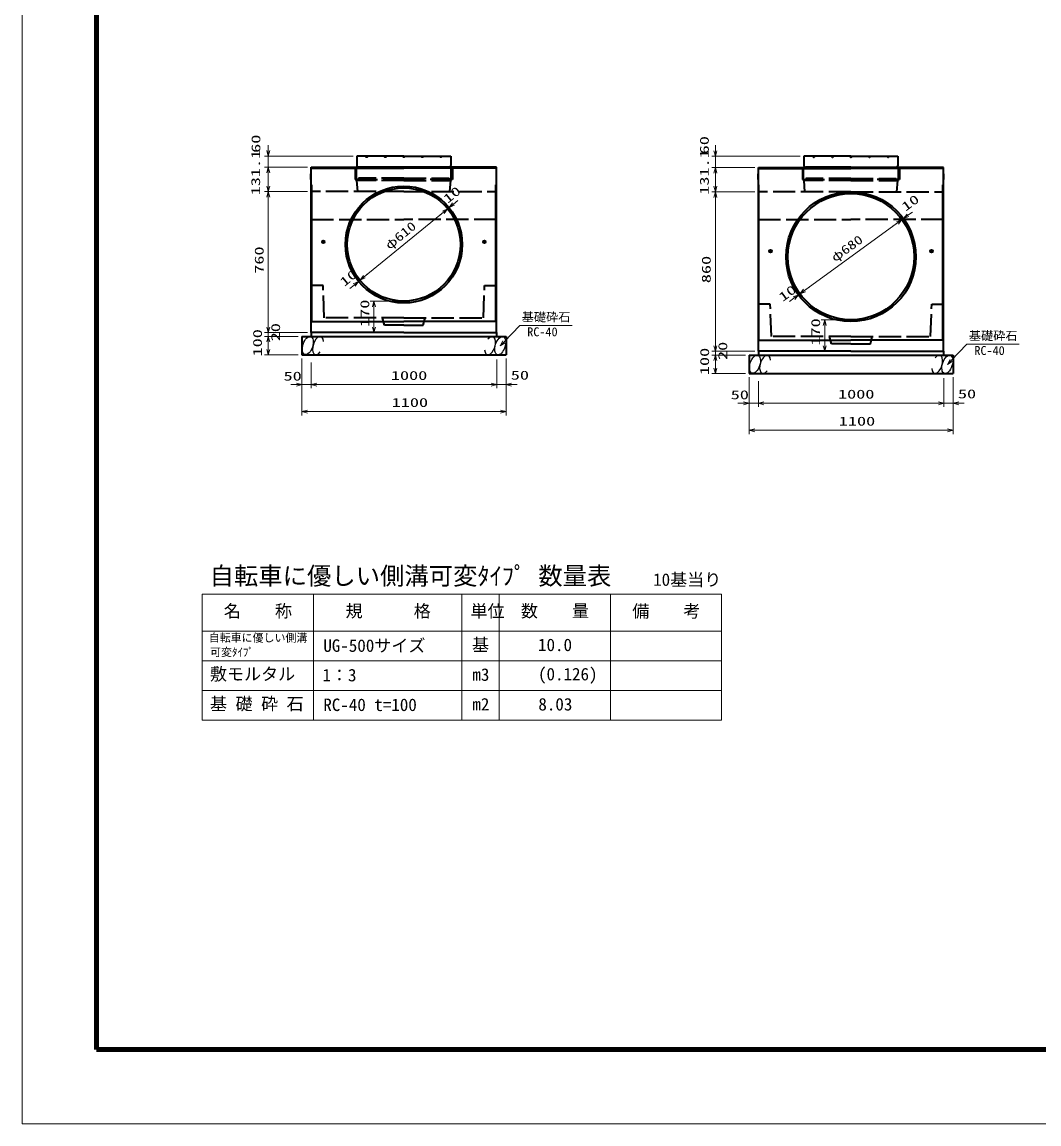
# Model space of a CAD drawing. Units: millimetres on the paper. Extents: x 0 to 841, y 0 to 594.
# Drawn here: x 0 to 274.1, y 0 to 297 of the extents above; entities that cross this region are included whole.
import ezdxf
from ezdxf.enums import TextEntityAlignment as Align

# ---------------------------------------------------------------- set-up
doc = ezdxf.new("R2010")
doc.units = ezdxf.units.MM
doc.linetypes.add('DASHED', pattern=[7.5, 6, -1.5])
for name, color, linetype, lineweight in [('D-BMK-HTXT', 7, 'Continuous', 13), ('D-STR-DIM（寸法）', 7, 'Continuous', 13), ('D-STR-DIM（寸法）2', 7, 'Continuous', 13), ('D-STR-HTXT(基礎砕石-旗)', 7, 'Continuous', 13), ('D-STR-STRF(グリ)', 7, 'Continuous', 25), ('D-STR（構造物）', 1, 'Continuous', 35), ('D-TTL-LINE（区切線）', 7, 'Continuous', 18), ('D-TTL（外枠）', 2, 'Continuous', 140)]:
    doc.layers.add(name, color=color, linetype=linetype, lineweight=lineweight)
doc.styles.add('ＭＳ ゴシック', font='')
doc.styles.get('ＭＳ ゴシック').set_extended_font_data('MS Gothic')

# ---------------------------------------------------------------- blocks, each defined once
blk = doc.blocks.new('_Open30')
at = {"color": 7, "linetype": 'Continuous', "lineweight": 13}
for p, q in [((-1, 0.2679), (0, 0)), ((0, 0), (-1, -0.2679)), ((0, 0), (-1, 0))]:
    blk.add_line(p, q, dxfattribs=at)

msp = doc.modelspace()

# ---------------------------------------------------------------- linework, layer by layer
at = {"layer": 'D-BMK-HTXT'}
for p, q in [((48.542, 142.836), (48.542, 108.836)), ((48.542, 142.836), (188.542, 142.836)), ((78.542, 142.836), (78.542, 108.836)), ((118.542, 142.836), (118.542, 108.836)), ((128.542, 142.836), (128.542, 108.836)), ((158.542, 142.836), (158.542, 108.836)), ((188.542, 142.836), (188.542, 108.836)), ((48.542, 132.836), (188.542, 132.836)), ((48.542, 124.836), (188.542, 124.836)), ((48.542, 116.836), (188.542, 116.836)), ((48.542, 108.836), (188.542, 108.836))]:
    msp.add_line(p, q, dxfattribs=at)
at = {"layer": 'D-STR-DIM（寸法）'}
for p, q in [((66.359, 214.781), (66.359, 216.281)), ((74.441, 213.281), (65.359, 213.281)), ((74.441, 212.281), (65.359, 212.281)), ((74.441, 212.281), (65.359, 212.281)), ((66.359, 213.281), (66.359, 212.281)), ((186.857, 209.747), (186.857, 211.247)), ((66.359, 210.781), (66.359, 209.281)), ((66.359, 210.781), (66.359, 208.781)), ((194.94, 208.247), (185.857, 208.247)), ((186.857, 208.247), (186.857, 207.247)), ((74.441, 207.281), (65.359, 207.281)), ((77.941, 205.263), (77.941, 198.278)), ((127.941, 206.011), (127.941, 198.278)), ((127.941, 206.011), (127.941, 198.278)), ((130.441, 206.011), (130.441, 198.278)), ((194.94, 207.247), (185.857, 207.247)), ((194.94, 207.247), (185.857, 207.247)), ((186.857, 205.747), (186.857, 204.247)), ((186.857, 205.747), (186.857, 203.747)), ((77.941, 204.263), (77.941, 198.278)), ((194.94, 202.247), (185.857, 202.247)), ((77.941, 199.278), (75.441, 199.278)), ((79.441, 199.278), (80.941, 199.278)), ((79.441, 199.278), (126.441, 199.278)), ((126.441, 199.278), (124.941, 199.278)), ((130.441, 199.278), (127.941, 199.278)), ((131.941, 199.278), (133.441, 199.278)), ((198.44, 200.229), (198.44, 193.244)), ((198.44, 199.229), (198.44, 193.244)), ((248.44, 200.976), (248.44, 193.244)), ((248.44, 200.976), (248.44, 193.244)), ((250.94, 200.976), (250.94, 193.244)), ((198.44, 194.244), (195.94, 194.244)), ((199.94, 194.244), (201.44, 194.244)), ((199.94, 194.244), (246.94, 194.244)), ((246.94, 194.244), (245.44, 194.244)), ((250.94, 194.244), (248.44, 194.244)), ((252.44, 194.244), (253.94, 194.244))]:
    msp.add_line(p, q, dxfattribs=at)
at = {"layer": 'D-STR-DIM（寸法）2'}
for p, q in [((75.441, 206.011), (75.441, 198.278)), ((77.941, 204.263), (77.941, 198.278)), ((73.941, 199.278), (72.441, 199.278)), ((77.941, 199.278), (75.441, 199.278)), ((79.441, 199.278), (80.941, 199.278)), ((195.94, 200.976), (195.94, 193.244)), ((198.44, 199.229), (198.44, 193.244)), ((194.44, 194.244), (192.94, 194.244)), ((198.44, 194.244), (195.94, 194.244)), ((199.94, 194.244), (201.44, 194.244))]:
    msp.add_line(p, q, dxfattribs=at)
at = {"layer": 'D-STR-HTXT(基礎砕石-旗)'}
for points in [[(148.233, 215.233), (134.129, 215.233), (129.905, 210.839)], [(268.731, 210.198), (254.627, 210.198), (250.404, 205.805)]]:
    msp.add_lwpolyline(points, dxfattribs=at)
at = {"layer": 'D-STR-STRF(グリ)'}
for centre, major_axis in [((77.016, 209.805), (0.79, 2.421)), ((128.866, 209.758), (-0.79, -2.421)), ((197.515, 204.77), (0.79, 2.421)), ((249.364, 204.723), (-0.79, -2.421))]:
    msp.add_ellipse(centre, major_axis=major_axis, ratio=0.5139, dxfattribs=at)
for centre, major_axis in [((79.757, 209.805), (0.79, 2.421)), ((126.125, 209.758), (-0.79, -2.421)), ((200.255, 204.77), (0.79, 2.421)), ((246.624, 204.723), (-0.79, -2.421))]:
    msp.add_ellipse(centre, major_axis=major_axis, ratio=0.5139, start_param=5.3575563, end_param=10.3750652, dxfattribs=at)
at = {"layer": 'D-STR（構造物）', "lineweight": 13}
for p, q in [((66.359, 262.342), (66.359, 263.842)), ((186.857, 262.307), (186.857, 263.807)), ((89.216, 260.842), (65.359, 260.842)), ((66.359, 260.842), (66.359, 257.842)), ((209.715, 260.807), (185.857, 260.807)), ((186.857, 260.807), (186.857, 257.807)), ((76.941, 257.842), (65.359, 257.842)), ((76.941, 257.842), (65.359, 257.842)), ((66.359, 252.781), (66.359, 256.342)), ((66.359, 256.342), (66.359, 254.842)), ((197.44, 257.807), (185.857, 257.807)), ((197.44, 257.807), (185.857, 257.807)), ((186.857, 256.307), (186.857, 252.747)), ((186.857, 256.307), (186.857, 254.807)), ((76.941, 251.281), (65.359, 251.281)), ((76.941, 251.281), (65.359, 251.281)), ((66.359, 214.781), (66.359, 249.781)), ((197.44, 251.247), (185.857, 251.247)), ((197.44, 251.247), (185.857, 251.247)), ((186.857, 209.747), (186.857, 249.747)), ((115.089, 246.995), (114.701, 246.679)), ((116.25, 247.944), (117.412, 248.893)), ((92.242, 228.332), (113.54, 245.73)), ((113.54, 245.73), (112.378, 244.781)), ((237.545, 244.036), (237.141, 243.742)), ((238.759, 244.918), (239.972, 245.799)), ((210.852, 224.634), (235.928, 242.86)), ((235.928, 242.86), (234.714, 241.978)), ((92.242, 228.332), (93.404, 229.281)), ((89.532, 226.118), (88.37, 225.169)), ((91.081, 227.384), (90.693, 227.067)), ((209.66, 223.76), (209.237, 223.453)), ((210.873, 224.642), (212.086, 225.524)), ((101.891, 221.781), (93.83, 221.781)), ((94.83, 220.281), (94.83, 214.781)), ((208.024, 222.571), (206.811, 221.689)), ((222.39, 216.747), (215.339, 216.747)), ((216.339, 215.247), (216.339, 209.747)), ((76.941, 213.281), (65.359, 213.281)), ((101.891, 213.281), (93.83, 213.281)), ((197.44, 208.247), (185.857, 208.247)), ((222.39, 208.247), (215.339, 208.247)), ((75.441, 206.281), (75.441, 190.995)), ((130.441, 206.281), (130.441, 190.995)), ((195.94, 201.247), (195.94, 185.96)), ((250.94, 201.247), (250.94, 185.96)), ((76.941, 191.995), (128.941, 191.995)), ((197.44, 186.96), (249.44, 186.96))]:
    msp.add_line(p, q, dxfattribs=at)
at = {"layer": 'D-STR（構造物）'}
for p, q in [((102.891, 260.842), (90.216, 260.842)), ((90.216, 260.842), (90.216, 258.302)), ((102.891, 260.842), (115.566, 260.842)), ((115.566, 260.842), (115.566, 258.302)), ((223.39, 260.807), (210.715, 260.807)), ((210.715, 260.807), (210.715, 258.267)), ((223.39, 260.807), (236.065, 260.807)), ((236.065, 260.807), (236.065, 258.267)), ((77.841, 256.092), (77.941, 256.192)), ((77.841, 254.592), (77.841, 256.092)), ((77.941, 257.842), (102.891, 257.842)), ((77.941, 213.281), (77.941, 257.842)), ((77.941, 257.592), (102.891, 257.592)), ((102.891, 257.892), (90.626, 257.892)), ((102.891, 257.892), (115.156, 257.892)), ((127.841, 257.842), (102.891, 257.842)), ((127.841, 257.592), (102.891, 257.592)), ((127.841, 213.281), (127.841, 257.842)), ((198.34, 256.057), (198.44, 256.157)), ((198.34, 254.557), (198.34, 256.057)), ((198.44, 208.247), (198.44, 257.807)), ((198.44, 257.807), (223.39, 257.807)), ((198.44, 257.557), (223.39, 257.557)), ((223.39, 257.857), (211.125, 257.857)), ((223.39, 257.857), (235.655, 257.857)), ((248.34, 257.807), (223.39, 257.807)), ((248.34, 257.557), (223.39, 257.557)), ((248.34, 208.247), (248.34, 257.807)), ((248.44, 256.057), (248.34, 256.157)), ((248.44, 254.557), (248.44, 256.057)), ((77.941, 254.492), (77.841, 254.592)), ((78.091, 216.281), (78.091, 253.167)), ((127.691, 216.281), (127.691, 253.167)), ((198.44, 254.457), (198.34, 254.557)), ((198.59, 211.247), (198.59, 253.132)), ((248.19, 211.247), (248.19, 253.132)), ((248.34, 254.457), (248.44, 254.557)), ((81.641, 237.781), (80.741, 237.781)), ((81.191, 237.331), (81.191, 238.231)), ((124.141, 237.781), (125.041, 237.781)), ((124.591, 237.331), (124.591, 238.231)), ((202.14, 235.247), (201.24, 235.247)), ((201.69, 234.797), (201.69, 235.697)), ((244.64, 235.247), (245.54, 235.247)), ((245.09, 234.797), (245.09, 235.697)), ((77.941, 216.281), (102.891, 216.281)), ((127.841, 216.281), (102.891, 216.281)), ((75.441, 212.281), (130.441, 212.281)), ((75.441, 212.281), (75.441, 207.281)), ((75.441, 212.281), (130.441, 212.281)), ((102.891, 213.281), (77.941, 213.281)), ((77.941, 213.281), (77.941, 212.281)), ((102.891, 213.281), (127.841, 213.281)), ((127.841, 213.281), (127.841, 212.281)), ((130.441, 212.281), (130.441, 207.281)), ((198.44, 211.247), (223.39, 211.247)), ((248.34, 211.247), (223.39, 211.247)), ((223.39, 208.247), (198.44, 208.247)), ((198.44, 208.247), (198.44, 207.247)), ((223.39, 208.247), (248.34, 208.247)), ((248.34, 208.247), (248.34, 207.247)), ((75.441, 207.281), (130.441, 207.281)), ((195.94, 207.247), (250.94, 207.247)), ((195.94, 207.247), (195.94, 202.247)), ((195.94, 207.247), (250.94, 207.247)), ((250.94, 207.247), (250.94, 202.247)), ((195.94, 202.247), (250.94, 202.247))]:
    msp.add_line(p, q, dxfattribs=at)
at = {"layer": 'D-STR（構造物）', "linetype": 'DASHED'}
for p, q in [((89.791, 257.842), (89.791, 254.592)), ((90.091, 254.292), (90.091, 257.842)), ((115.691, 254.292), (115.691, 257.842)), ((115.991, 257.842), (115.991, 254.592)), ((210.29, 257.807), (210.29, 254.557)), ((210.59, 254.257), (210.59, 257.807)), ((236.19, 254.257), (236.19, 257.807)), ((236.49, 257.807), (236.49, 254.557)), ((89.791, 254.592), (102.891, 254.592)), ((102.891, 254.292), (90.091, 254.292)), ((90.491, 251.281), (90.236, 254.292)), ((90.716, 254.892), (90.716, 254.592)), ((102.891, 254.892), (90.716, 254.892)), ((102.891, 254.892), (115.066, 254.892)), ((115.991, 254.592), (102.891, 254.592)), ((102.891, 254.292), (115.691, 254.292)), ((115.066, 254.892), (115.066, 254.592)), ((115.291, 251.281), (115.546, 254.292)), ((210.29, 254.557), (223.39, 254.557)), ((223.39, 254.257), (210.59, 254.257)), ((210.99, 251.247), (210.735, 254.257)), ((211.215, 254.857), (211.215, 254.557)), ((223.39, 254.857), (211.215, 254.857)), ((223.39, 254.857), (235.565, 254.857)), ((236.49, 254.557), (223.39, 254.557)), ((223.39, 254.257), (236.19, 254.257)), ((235.565, 254.857), (235.565, 254.557)), ((235.79, 251.247), (236.044, 254.257)), ((102.891, 251.281), (77.941, 251.281)), ((102.891, 251.281), (127.841, 251.281)), ((223.39, 251.247), (198.44, 251.247)), ((223.39, 251.247), (248.34, 251.247)), ((77.941, 243.781), (102.891, 243.781)), ((127.841, 243.781), (102.891, 243.781)), ((198.44, 243.746), (223.39, 243.746)), ((248.34, 243.746), (223.39, 243.746)), ((81.123, 226.031), (77.941, 226.031)), ((81.441, 217.281), (81.123, 226.031)), ((124.341, 217.281), (124.659, 226.031)), ((124.659, 226.031), (127.841, 226.031)), ((201.621, 220.997), (198.44, 220.997)), ((201.94, 212.247), (201.621, 220.997)), ((244.84, 212.247), (245.158, 220.997)), ((245.158, 220.997), (248.34, 220.997)), ((102.891, 217.281), (81.441, 217.281)), ((97.641, 215.281), (97.141, 217.281)), ((102.891, 217.281), (124.341, 217.281)), ((108.141, 215.281), (108.641, 217.281)), ((102.891, 215.281), (97.641, 215.281)), ((102.891, 215.281), (108.141, 215.281)), ((223.39, 212.247), (201.94, 212.247)), ((218.14, 210.247), (217.64, 212.247)), ((223.39, 212.247), (244.84, 212.247)), ((228.64, 210.247), (229.14, 212.247)), ((223.39, 210.247), (218.14, 210.247)), ((223.39, 210.247), (228.64, 210.247))]:
    msp.add_line(p, q, dxfattribs=at)
at = {"layer": 'D-STR（構造物）'}
for centre, radius in [((92.891, 260.692), 0.15), ((97.891, 260.692), 0.15), ((102.891, 260.692), 0.15), ((107.891, 260.692), 0.15), ((112.891, 260.692), 0.15), ((213.39, 260.657), 0.15), ((218.39, 260.657), 0.15), ((223.39, 260.657), 0.15), ((228.39, 260.657), 0.15), ((233.39, 260.657), 0.15), ((102.891, 237.031), 15.75), ((102.891, 237.031), 15.25), ((223.39, 233.747), 17.5), ((223.39, 233.747), 17), ((81.191, 237.781), 0.35), ((81.191, 237.781), 0.3), ((124.591, 237.781), 0.35), ((124.591, 237.781), 0.3), ((201.69, 235.247), 0.35), ((201.69, 235.247), 0.3), ((245.09, 235.247), 0.35), ((245.09, 235.247), 0.3)]:
    msp.add_circle(centre, radius, dxfattribs=at)
for centre, start, end in [((90.626, 258.302), 180, 270), ((115.156, 258.302), 270, 0), ((211.125, 258.267), 180, 270), ((235.655, 258.267), 270, 0)]:
    msp.add_arc(centre, 0.41, start, end, dxfattribs=at)
at = {"layer": 'D-TTL-LINE（区切線）'}
for p, q in [((0, 594), (0, 0)), ((0, 0), (841, 0))]:
    msp.add_line(p, q, dxfattribs=at)
at = {"layer": 'D-TTL（外枠）'}
for p, q in [((20.1, 573.9), (20.1, 20.1)), ((20.1, 20.1), (820.9, 20.1))]:
    msp.add_line(p, q, dxfattribs=at)

# ---------------------------------------------------------------- block references
at = {"layer": 'D-STR-DIM（寸法）'}
for p, xscale, yscale, rotation in [((66.359, 213.281), 1.5, 1.5, 270), ((66.359, 212.281), 1.5, 1.5, 90), ((66.359, 212.281), 1.5, 1.5, 90), ((66.359, 207.281), 1.5, 1.5, 270), ((186.857, 208.247), 1.499999, 1.499999, 270), ((186.857, 207.247), 1.499999, 1.499999, 90), ((186.857, 207.247), 1.499999, 1.499999, 90), ((186.857, 202.247), 1.499999, 1.499999, 270), ((77.941, 199.278), 1.5, 1.5, 180), ((77.941, 199.278), 1.5, 1.5, 180), ((130.441, 199.278), 1.5, 1.5, 180), ((198.44, 194.244), 1.499999, 1.499999, 180), ((198.44, 194.244), 1.499999, 1.499999, 180), ((250.94, 194.244), 1.499999, 1.499999, 180)]:
    msp.add_blockref('_Open30', p, dxfattribs=dict(at, xscale=xscale, yscale=yscale, rotation=rotation))
for p, xscale, yscale in [((127.941, 199.278), 1.5, 1.5), ((127.941, 199.278), 1.5, 1.5), ((248.44, 194.244), 1.499999, 1.499999), ((248.44, 194.244), 1.499999, 1.499999)]:
    msp.add_blockref('_Open30', p, dxfattribs=dict(at, xscale=xscale, yscale=yscale))
at = {"layer": 'D-STR-DIM（寸法）2'}
for p, xscale, yscale in [((75.441, 199.278), 1.5, 1.5), ((195.94, 194.244), 1.499999, 1.499999)]:
    msp.add_blockref('_Open30', p, dxfattribs=dict(at, xscale=xscale, yscale=yscale))
at = {"layer": 'D-STR-DIM（寸法）2', "rotation": 180}
for p, xscale, yscale in [((77.941, 199.278), 1.5, 1.5), ((198.44, 194.244), 1.499999, 1.499999)]:
    msp.add_blockref('_Open30', p, dxfattribs=dict(at, xscale=xscale, yscale=yscale))
at = {"layer": 'D-STR-HTXT(基礎砕石-旗)', "rotation": 226.12857}
for p, xscale, yscale in [((128.866, 209.758), 1.5, 1.5), ((249.364, 204.723), 1.499999, 1.499999)]:
    msp.add_blockref('_Open30', p, dxfattribs=dict(at, xscale=xscale, yscale=yscale))
at = {"layer": 'D-STR（構造物）'}
for p, xscale, yscale, rotation in [((66.359, 260.842), 1.5, 1.5, 270), ((186.857, 260.807), 1.499999, 1.499999, 270), ((66.359, 257.842), 1.5, 1.5, 90), ((66.359, 257.842), 1.5, 1.5, 90), ((186.857, 257.807), 1.499999, 1.499999, 90), ((186.857, 257.807), 1.499999, 1.499999, 90), ((66.359, 251.281), 1.5, 1.5, 270), ((186.857, 251.247), 1.499999, 1.499999, 270), ((66.359, 251.281), 1.5, 1.5, 90), ((186.857, 251.247), 1.499999, 1.499999, 90), ((114.701, 246.679), 1.5, 1.5, 39.24488), ((114.701, 246.679), 1.5, 1.5, 39.24488), ((115.089, 246.995), 1.5, 1.5, 219.24488), ((237.141, 243.742), 1.499999, 1.499999, 36.01121), ((237.141, 243.742), 1.499999, 1.499999, 36.01121), ((237.545, 244.036), 1.499999, 1.499999, 216.01121), ((90.693, 227.067), 1.5, 1.5, 39.24488), ((91.081, 227.384), 1.5, 1.5, 219.24488), ((91.081, 227.384), 1.5, 1.5, 219.24488), ((209.237, 223.453), 1.499999, 1.499999, 36.01121), ((209.638, 223.752), 1.499999, 1.499999, 216.01121), ((209.66, 223.76), 1.499999, 1.499999, 216.01121), ((94.83, 221.781), 1.5, 1.5, 90), ((66.359, 213.281), 1.5, 1.5, 270), ((94.83, 213.281), 1.5, 1.5, 270), ((216.339, 216.747), 1.499999, 1.499999, 90), ((186.857, 208.247), 1.499999, 1.499999, 270), ((216.339, 208.247), 1.499999, 1.499999, 270), ((75.441, 191.995), 1.5, 1.5, 180), ((195.94, 186.96), 1.499999, 1.499999, 180)]:
    msp.add_blockref('_Open30', p, dxfattribs=dict(at, xscale=xscale, yscale=yscale, rotation=rotation))
for p, xscale, yscale in [((130.441, 191.995), 1.5, 1.5), ((250.94, 186.96), 1.499999, 1.499999)]:
    msp.add_blockref('_Open30', p, dxfattribs=dict(at, xscale=xscale, yscale=yscale))

# ---------------------------------------------------------------- texts
at = {"layer": 'D-BMK-HTXT', "style": 'ＭＳ ゴシック'}
for s, height, p in [('自転車に優しい側溝可変ﾀｲﾌﾟ 数量表', 4.811, (50.544, 143.876)), ('10基当り', 3.367, (170.082, 144.031)), ('名\u3000\u3000称', 3.367, (54.378, 135.553)), ('規\u3000\u3000\u3000格', 3.367, (87.182, 135.571)), ('単位', 3.367, (120.862, 135.536)), ('数\u3000\u3000量', 3.367, (134.431, 135.571)), ('備\u3000\u3000考', 3.367, (164.449, 135.531)), ('自転車に優しい側溝', 2.165, (50.324, 129.306)), ('UG-500サイズ', 3.367, (81.19, 126.242)), ('基', 3.367, (121.259, 126.474)), ('10.0', 3.367, (139.056, 126.437)), ('可変ﾀｲﾌﾟ', 2.165, (50.667, 125.431)), ('敷モルタル', 3.367, (50.648, 118.58)), ('1：3', 3.367, (80.959, 118.286)), ('m3', 3.367, (121.366, 118.437)), ('(0.126)', 3.367, (139.053, 118.555)), ('基 礎 砕 石', 3.367, (50.648, 110.545)), ('RC-40 t=100', 3.367, (81.191, 110.286)), ('m2', 3.367, (121.357, 110.437)), ('8.03', 3.367, (139.146, 110.437))]:
    msp.add_text(s, height=height, dxfattribs=at).set_placement(p, align=Align.BOTTOM_LEFT)
at = {"layer": 'D-STR-DIM（寸法）', "style": 'ＭＳ ゴシック', "width": 1.5}
for s, p in [('100', (65.371, 206.869)), ('20', (70.259, 210.95)), ('100', (185.87, 201.835)), ('20', (190.758, 205.915))]:
    msp.add_text(s, height=2.405, rotation=90, dxfattribs=at).set_placement(p, align=Align.BOTTOM_LEFT)
for s, p in [('1000', (99.399, 199.815)), ('50', (131.715, 199.892)), ('1000', (219.898, 194.781)), ('50', (252.213, 194.858))]:
    msp.add_text(s, height=2.405, dxfattribs=at).set_placement(p, align=Align.BOTTOM_LEFT)
at = {"layer": 'D-STR-DIM（寸法）2', "style": 'ＭＳ ゴシック', "width": 1.5}
for p in [(70.477, 199.643), (190.976, 194.609)]:
    msp.add_text('50', height=2.405, dxfattribs=at).set_placement(p, align=Align.BOTTOM_LEFT)
at = {"layer": 'D-STR-HTXT(基礎砕石-旗)', "style": 'ＭＳ ゴシック'}
for s, p in [('基礎砕石', (134.665, 215.567)), ('RC-40', (136.152, 211.582)), ('基礎砕石', (255.163, 210.532)), ('RC-40', (256.651, 206.547))]:
    msp.add_text(s, height=2.405, dxfattribs=at).set_placement(p, align=Align.BOTTOM_LEFT)
at = {"layer": 'D-STR（構造物）', "style": 'ＭＳ ゴシック'}
for s, rotation, width, p in [('60', 90, 1.5, (64.944, 261.742)), ('60', 90, 1.5, (185.796, 261.349)), ('131.1', 90, 1.5, (64.876, 250.293)), ('131.1', 90, 1.5, (185.796, 250.451)), ('10', 39.245, 1.5, (115.164, 247.414)), ('10', 36.011, 1.5, (238.518, 245.287)), ('φ610', 39.245, 1.3, (99.486, 234.943)), ('φ680', 36.011, 1.3, (219.535, 231.609)), ('760', 90, 1.5, (65.821, 229.156)), ('860', 90, 1.5, (186.32, 226.622)), ('10', 39.245, 1.5, (87.29, 224.98)), ('10', 36.011, 1.5, (205.409, 220.922)), ('170', 90, 1.5, (94.293, 214.823)), ('170', 90, 1.5, (215.801, 209.788))]:
    msp.add_text(s, height=2.405, rotation=rotation, dxfattribs=dict(at, width=width)).set_placement(p, align=Align.BOTTOM_LEFT)
at = {"layer": 'D-STR（構造物）', "style": 'ＭＳ ゴシック', "width": 1.5}
for p in [(99.608, 192.532), (220.106, 187.498)]:
    msp.add_text('1100', height=2.405, dxfattribs=at).set_placement(p, align=Align.BOTTOM_LEFT)

doc.saveas('drawing.dxf')
